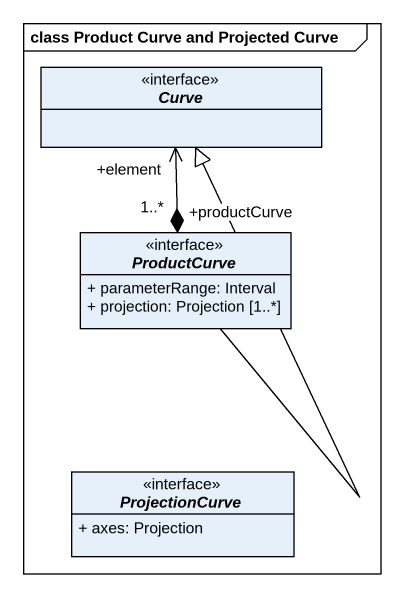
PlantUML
@startuml
mainframe class Product Curve and Projected Curve
hide circle
hide empty members
skinparam classAttributeIconSize 0
interface Curve
interface ProductCurve {
  + parameterRange: Interval
  + projection: Projection [1..*]
}
interface ProjectionCurve {
  + axes: Projection
}
Curve "+element\n1..*" <--* "+productCurve" ProductCurve
ProductCurve -up-|> Curve
@enduml
